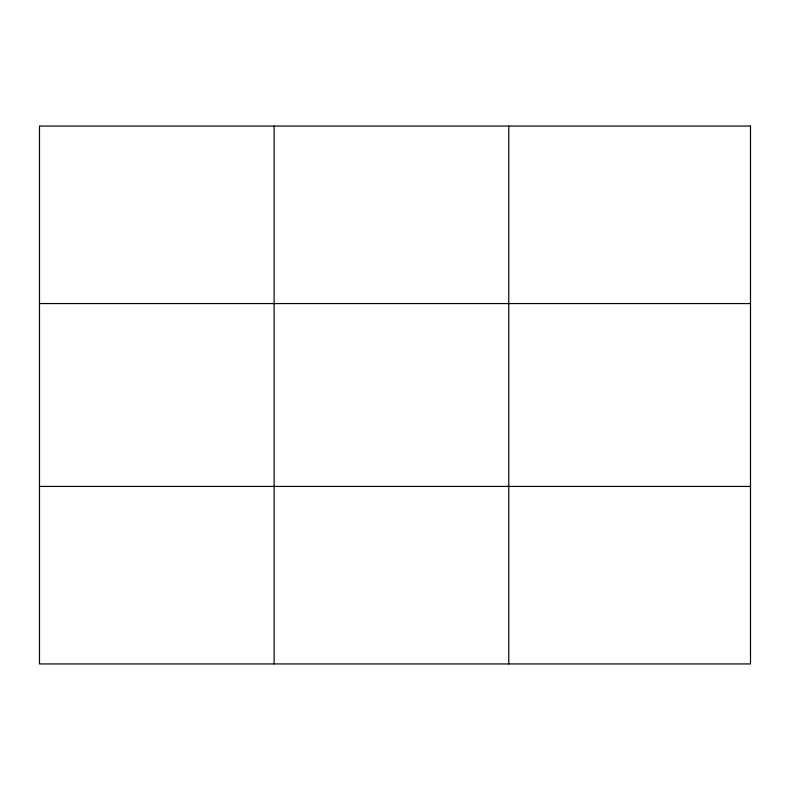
<?xml version="1.0" encoding="UTF-8"?>
<svg xmlns="http://www.w3.org/2000/svg" width="790" height="790" viewBox="0 0 790 790"><rect width="100%" height="100%" fill="white"/><g stroke="black" fill="none" stroke-linecap="round" stroke-linejoin="round"><path stroke-width="1.19" d="M274.13 663.936L274.13 126.064M508.76 663.936L508.76 126.064M39.5 303.567L750.5 303.567M39.5 486.433L750.5 486.433M750.5 126.064L750.5 663.936L39.5 663.936L39.5 126.064L750.5 126.064"/></g></svg>
